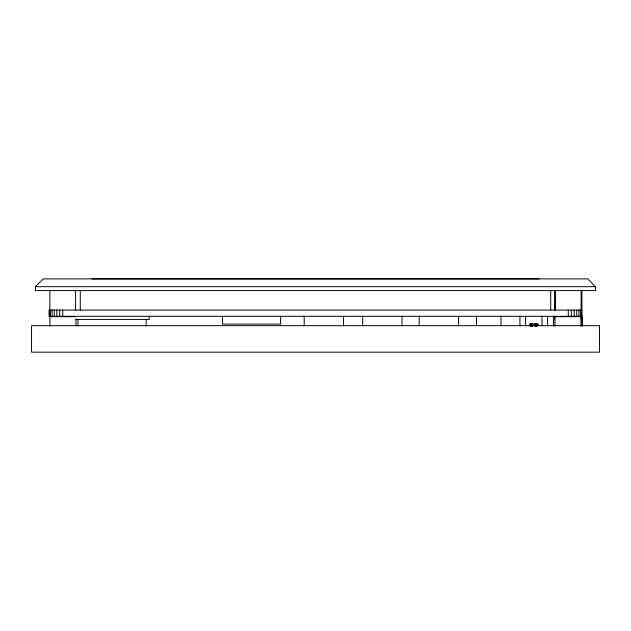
<?xml version="1.0" encoding="UTF-8"?>
<svg xmlns="http://www.w3.org/2000/svg" width="631" height="631" viewBox="0 0 631 631"><rect width="100%" height="100%" fill="white"/><g stroke="black" fill="none" stroke-linecap="round" stroke-linejoin="round"><path stroke-width="0.95" d="M531.815 326.022L531.815 324.097M532.036 326.022L532.043 324.097M532.248 326.022L532.248 324.097M532.422 326.022L532.422 324.097M532.556 324.097L532.556 326.022L532.667 324.097M535.971 326.022L535.971 324.097M536.2 326.022L536.2 324.097M536.405 326.022L536.405 324.097M536.579 326.022L536.579 324.097M536.713 326.022L536.713 324.097M536.8 326.022L536.823 324.097M530.742 326.006L530.718 324.097M35.446 286.679L43.239 278.886L587.761 278.886L595.554 286.679L595.554 290.575L35.446 290.575L35.446 286.679L595.554 286.679M539.032 278.886L91.968 278.886M581.908 310.066L49.092 310.066L49.092 316.305L582.303 316.305L582.303 325.809L580.378 325.809M553.458 316.51L582.303 316.51M75.594 316.691L49.873 316.691L49.873 326.235M555.414 316.691L581.119 316.691M553.458 317.109L555.383 317.109M580.378 317.109L582.303 317.109M553.458 318.071L555.383 318.071M580.378 318.071L582.303 318.071M553.458 319.333L555.383 319.333M580.378 319.333L582.303 319.333M75.744 319.42L149.263 319.42L149.263 316.305M553.458 320.832L555.383 320.832M580.378 320.832L582.303 320.832M553.458 322.473L555.383 322.473M580.378 322.473L582.303 322.473M529.283 324.097L538.259 324.097M553.458 324.168L555.383 324.168M580.378 324.168L582.303 324.168M555.383 325.809L553.458 325.809L553.458 316.305M534.985 324.097L535.017 326.022M530.829 324.097L530.829 326.006M535.506 324.097L535.506 326.022M535.301 324.097L535.301 326.022M535.12 324.097L535.127 326.022M531.349 324.097L531.349 326.022M531.144 324.097L531.144 326.022M530.963 324.097L530.963 326.022M582.105 316.305L582.105 325.927M581.908 290.575L581.908 316.305M581.569 310.066L581.569 316.305M581.127 290.575L581.127 310.066M580.559 310.066L580.559 316.305M578.935 310.066L578.935 316.305M576.773 310.066L576.773 316.305M574.186 310.066L574.186 316.305M571.307 310.066L571.307 316.305M568.271 310.066L568.271 316.305M555.406 290.575L555.406 310.066M554.625 290.575L554.625 310.066M550.729 290.575L550.729 310.066M547.613 316.305L547.613 325.872M541.958 316.305L541.958 325.872M538.062 324.097L538.062 325.919M535.735 324.097L535.735 326.022M531.578 324.097L531.578 326.022M529.488 324.097L529.488 325.919M525.591 316.305L525.591 325.872M519.936 316.305L519.936 325.872M501.03 316.305L501.03 325.557M476.476 316.305L476.476 325.557M458.548 316.305L458.548 325.872M419.181 316.305L419.181 325.872M402.026 316.305L402.026 325.872M362.659 316.305L362.659 325.872M343.564 316.305L343.564 325.872M304.197 316.305L304.197 325.872M280.614 316.305L280.614 324.097L222.538 324.097L222.538 316.305M146.14 319.42L146.14 325.967M80.271 290.575L80.271 310.066M77.936 319.42L77.936 325.967M75.98 319.112L75.98 325.659M75.594 290.575L75.594 310.066M62.729 310.066L62.729 316.305M59.693 310.066L59.693 316.305M56.814 310.066L56.814 316.305M54.227 310.066L54.227 316.305M52.065 310.066L52.065 316.305M50.441 310.066L50.441 316.305M49.873 290.575L49.873 310.066M49.431 310.066L49.431 316.305M534.907 324.097L534.899 326.006L534.875 324.097M599.45 325.659L31.55 325.659L31.55 352.161L599.45 352.161L599.45 325.659"/></g></svg>
